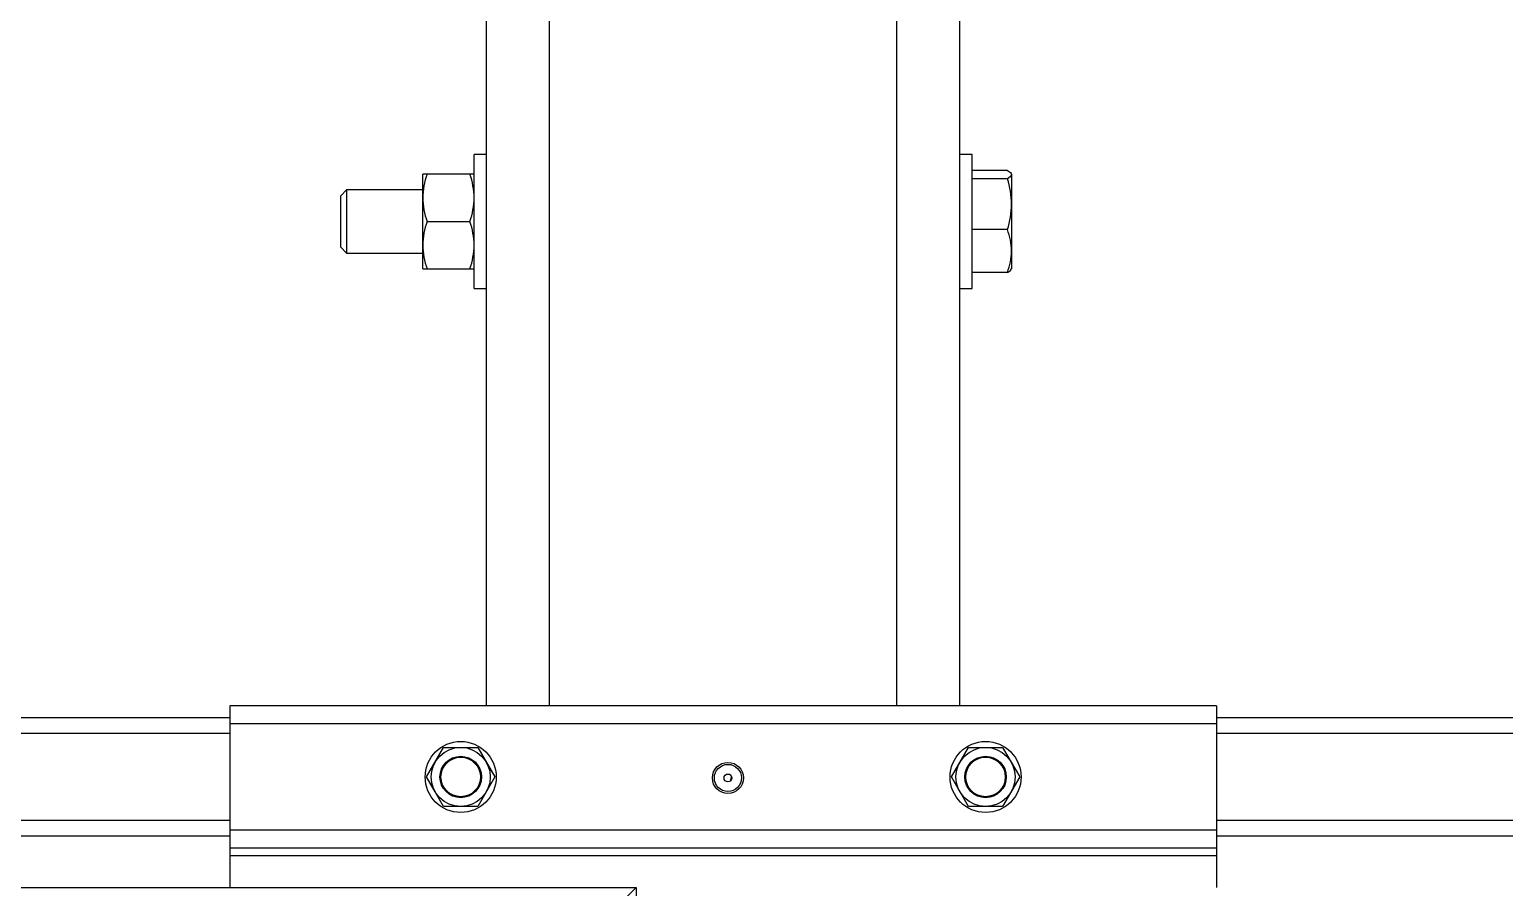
# Model space of a CAD drawing. Header units: feet. Extents: x -21 to 5170, y -254 to 1413.
# Drawn here: x 4524.55 to 4540.25, y 29.77 to 38.9 of the extents above; entities that cross this region are included whole.
import ezdxf

# ---------------------------------------------------------------- set-up
doc = ezdxf.new("R2010")
doc.units = ezdxf.units.FT
doc.header["$MEASUREMENT"] = 0
doc.layers.add('E-ARRY-TABL', color=9, linetype='Continuous')

msp = doc.modelspace()

# ---------------------------------------------------------------- linework, layer by layer
at = {"layer": 'E-ARRY-TABL'}
for p, q in [((4529.41511, 31.70174), (4529.41511, 41.05681)), ((4530.08708, 31.70174), (4530.08708, 41.05681)), ((4533.78291, 31.70174), (4533.78291, 41.05681)), ((4534.45488, 31.70174), (4534.45488, 41.05681)), ((4529.41511, 37.57097), (4529.28492, 37.57097)), ((4529.28492, 36.14304), (4529.28492, 37.57097)), ((4534.58507, 37.57097), (4534.45488, 37.57097)), ((4534.58507, 36.14304), (4534.58507, 37.57097)), ((4529.28492, 37.36098), (4528.73894, 37.36098)), ((4528.73894, 36.35303), (4528.73894, 37.36098)), ((4534.96004, 37.39859), (4534.58507, 37.39859)), ((4534.96004, 37.31219), (4534.58507, 37.31219)), ((4535.00505, 37.35539), (4535.00505, 36.35311)), ((4535.00636, 37.24229), (4535.00505, 37.24229)), ((4527.92838, 37.19299), (4527.86538, 37.12999)), ((4527.86538, 36.58401), (4527.86538, 37.12999)), ((4528.73894, 37.19299), (4527.92838, 37.19299)), ((4527.92838, 37.19299), (4527.92838, 36.52102)), ((4535.00505, 37.19056), (4535.00636, 37.19056)), ((4535.00636, 37.18978), (4535.00505, 37.18978)), ((4535.00505, 37.12187), (4535.00636, 37.12187)), ((4535.00636, 37.11822), (4535.00505, 37.11822)), ((4535.00505, 37.06649), (4535.00636, 37.06649)), ((4535.00636, 37.06571), (4535.00505, 37.06571)), ((4535.00505, 36.9978), (4535.00636, 36.9978)), ((4528.78396, 36.857), (4529.2399, 36.857)), ((4534.96004, 36.7706), (4534.58507, 36.7706)), ((4527.86538, 36.58401), (4527.92838, 36.52102)), ((4527.92838, 36.52102), (4528.73894, 36.52102)), ((4528.73894, 36.35303), (4529.28492, 36.35303)), ((4534.96004, 36.31541), (4534.58507, 36.31541)), ((4529.28492, 36.14304), (4529.41511, 36.14304)), ((4534.45488, 36.14304), (4534.58507, 36.14304)), ((4526.68524, 31.57575), (4505.41323, 31.57575)), ((4537.18475, 31.70174), (4526.68524, 31.70174)), ((4526.68524, 31.70174), (4526.68524, 29.76983)), ((4537.18475, 31.70174), (4537.18475, 29.76983)), ((4558.45676, 31.57575), (4537.18475, 31.57575)), ((4526.68524, 31.40776), (4505.41323, 31.40776)), ((4537.18475, 31.51275), (4526.68524, 31.51275)), ((4558.45676, 31.40776), (4537.18475, 31.40776)), ((4528.77841, 30.94578), (4528.96027, 31.26076)), ((4528.96027, 31.26076), (4529.32398, 31.26076)), ((4529.32398, 31.26076), (4529.50584, 30.94578)), ((4534.36415, 30.94578), (4534.54601, 31.26076)), ((4534.54601, 31.26076), (4534.72786, 31.26076)), ((4534.72786, 31.26076), (4534.90972, 31.26076)), ((4534.90972, 31.26076), (4535.09158, 30.94578)), ((4528.86934, 30.78828), (4528.77841, 30.94578)), ((4529.50584, 30.94578), (4529.32398, 30.63079)), ((4532.02424, 30.94578), (4532.02386, 30.95398)), ((4534.54601, 30.63079), (4534.36415, 30.94578)), ((4535.09158, 30.94578), (4534.90972, 30.63079)), ((4528.96027, 30.63079), (4528.86934, 30.78828)), ((4529.14212, 30.63079), (4528.96027, 30.63079)), ((4529.32398, 30.63079), (4529.14212, 30.63079)), ((4534.90972, 30.63079), (4534.54601, 30.63079)), ((4526.68524, 30.4838), (4505.41323, 30.4838)), ((4558.45676, 30.4838), (4537.18475, 30.4838)), ((4526.68524, 30.31581), (4505.41323, 30.31581)), ((4537.18475, 30.3788), (4526.68524, 30.3788)), ((4558.45676, 30.31581), (4537.18475, 30.31581)), ((4537.18475, 30.18981), (4526.68524, 30.18981)), ((4537.18475, 30.10582), (4526.68524, 30.10582)), ((4441.47121, 29.76983), (4531.01104, 29.76983)), ((4531.01104, 29.76983), (4530.59106, 29.34985)), ((4531.01104, 29.76983), (4531.01104, -14.24412))]:
    msp.add_line(p, q, dxfattribs=at)
at = {"layer": 'E-ARRY-TABL', "flags": 128}
for points in [[(4534.96004, 37.39859), (4534.99269, 37.37743), (4535.00187, 37.36648), (4535.00505, 37.35539)], [(4535.00505, 37.35539), (4535.0048, 37.35232), (4534.99142, 37.33223), (4534.96004, 37.31219)], [(4534.96004, 36.31541), (4534.99269, 36.33658), (4535.00187, 36.34752), (4535.00505, 36.35861)], [(4532.01365, 30.90362), (4532.01745, 30.91162), (4532.02424, 30.94578)]]:
    msp.add_lwpolyline(points, dxfattribs=at)
at = {"layer": 'E-ARRY-TABL'}
for centre, radius in [((4529.14212, 30.94578), 0.37798), ((4529.14212, 30.94578), 0.31499), ((4534.72786, 30.94578), 0.37798), ((4534.72786, 30.94578), 0.31499), ((4529.14212, 30.94578), 0.22066), ((4529.14212, 30.94578), 0.20999), ((4531.9862, 30.9354), 0.16589), ((4534.72786, 30.94578), 0.22066), ((4534.72786, 30.94578), 0.20999), ((4531.9862, 30.9354), 0.14489), ((4531.9862, 30.9354), 0.042)]:
    msp.add_circle(centre, radius, dxfattribs=at)
for centre, radius, start, end in [((4529.52703, 37.09823), 0.78816, 160.526306, 179.217536), ((4528.49683, 37.09823), 0.78816, 0.782464, 19.473694), ((4534.1195, 37.03334), 0.88559, 0.521675, 18.353897), ((4529.53294, 37.12081), 0.79409, 180.852905, 199.403253), ((4528.49091, 37.12081), 0.79409, 340.596747, 359.147095), ((4534.12806, 37.04804), 0.87701, 341.558225, 359.566203), ((4529.53651, 36.59256), 0.79766, 160.638666, 179.105176), ((4528.48735, 36.59256), 0.79766, 0.894824, 19.361334), ((4534.36282, 36.53424), 0.64229, 0.782343, 21.59254), ((4529.53138, 36.61655), 0.79252, 180.834408, 199.42175), ((4528.49248, 36.61655), 0.79252, 340.57825, 359.165592), ((4534.33642, 36.557), 0.66878, 338.823834, 358.801283)]:
    msp.add_arc(centre, radius, start, end, dxfattribs=at)

doc.saveas('drawing.dxf')
